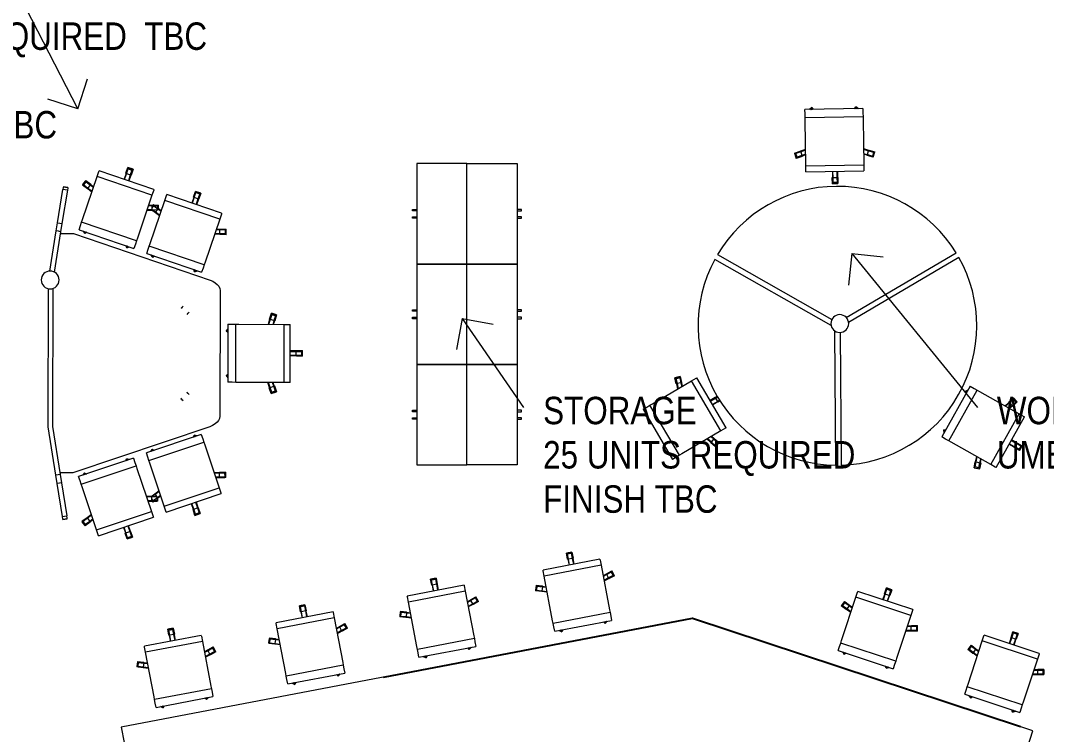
# Model space of a CAD drawing. Header units: millimetres. Extents: x 31960 to 73442, y -14102 to 21505.
# Drawn here: x 47270 to 56472, y -8229 to -1831 of the extents above; entities that cross this region are included whole.
import ezdxf

# ---------------------------------------------------------------- set-up
doc = ezdxf.new("R2010")
doc.units = ezdxf.units.MM
for name, color, linetype, lineweight in [('A-DETL', 90, 'Continuous', 9), ('G-ANNO-TEXT', 231, 'Continuous', 9), ('G-IMPT', 8, 'Continuous', 9), ('I-FURN', 30, 'Continuous', 9), ('I-FURN-PNLS', 30, 'Continuous', 9), ('Q-CASE', 31, 'Continuous', 9)]:
    doc.layers.add(name, color=color, linetype=linetype, lineweight=lineweight)
doc.styles.add('Arial Narrow_1', font='ARIALN.TTF', dxfattribs={"height": 245.820669})

# ---------------------------------------------------------------- blocks, each defined once
blk = doc.blocks.new('Collaborative Table4 - Collaborative Table_sat-1699025-Level 9 207 Kent St 1_100')
at = {"layer": 'G-IMPT'}
for p, q in [((9937.5, 3801.7), (10370.9, 3871.5)), ((10370.9, 3871.5), (11609.9, 3871.5)), ((9566.6, 3741.9), (9864.2, 3789.8)), ((9864.2, 3789.8), (9937.5, 3801.7)), ((10374.1, 3831.5), (9943.9, 3762.2)), ((11611.8, 3831.5), (10374.1, 3831.5)), ((12120.8, 3762.2), (11759.1, 3820.5)), ((11767.2, 3859.7), (12127.2, 3801.7)), ((12127.2, 3801.7), (12200.6, 3789.8)), ((12200.6, 3789.8), (12498.2, 3741.9)), ((9541.2, 3737.8), (9547.6, 3698.3)), ((9870.5, 3750.3), (9572.9, 3702.4)), ((9943.9, 3762.2), (9870.5, 3750.3)), ((9960.5, 3648.2), (9960.5, 3764.8)), ((12104.3, 3764.8), (12104.3, 3648.2)), ((12194.2, 3750.3), (12120.8, 3762.2)), ((12491.8, 3702.4), (12194.2, 3750.3)), ((12517.2, 3698.3), (12523.6, 3737.8)), ((10375.3, 2421.5), (9960.5, 3648.2)), ((12104.3, 3648.2), (11689.5, 2421.5)), ((10618.8, 2671.2), (10609.5, 2662)), ((10628.7, 2681.1), (10618.7, 2671.1)), ((10629.4, 2680.4), (10619.4, 2670.4)), ((11445.3, 2670.4), (11435.4, 2680.4)), ((11446, 2671.1), (11436.1, 2681.1)), ((11455.2, 2662), (11446, 2671.2)), ((10664, 2607.5), (10673.2, 2616.8)), ((10672.6, 2617.5), (10682.5, 2627.5)), ((10673.3, 2616.8), (10683.2, 2626.8)), ((11381.5, 2626.8), (11391.5, 2616.8)), ((11382.2, 2627.5), (11392.2, 2617.5)), ((11391.6, 2616.8), (11400.8, 2607.5)), ((10386.1, 2396.4), (10375.3, 2421.5)), ((10399.7, 2374.3), (10386.1, 2396.4)), ((11678.6, 2396.4), (11665.1, 2374.3)), ((11689.5, 2421.5), (11678.6, 2396.4)), ((10415, 2356.6), (10399.7, 2374.3)), ((10431.3, 2343.3), (10415, 2356.6)), ((10450.3, 2334.5), (10431.3, 2343.3)), ((10469.3, 2331.5), (10450.3, 2334.5)), ((11595.5, 2331.5), (10469.3, 2331.5)), ((11614.5, 2334.5), (11595.5, 2331.5)), ((11633.5, 2343.3), (11614.5, 2334.5)), ((11649.7, 2356.6), (11633.5, 2343.3)), ((11665.1, 2374.3), (11649.7, 2356.6))]:
    blk.add_line(p, q, dxfattribs=at)
at = {"layer": 'G-IMPT', "flags": 128}
for points in [[(9870.5, 3750.3), (9867.4, 3770.1), (9864.2, 3789.8)], [(9943.9, 3762.2), (9940.7, 3781.9), (9937.5, 3801.7)], [(12120.8, 3762.2), (12124, 3781.9), (12127.2, 3801.7)], [(12200.6, 3789.8), (12197.4, 3770.1), (12194.2, 3750.3)], [(9547.6, 3698.3), (9544.4, 3718), (9541.2, 3737.8)], [(9566.6, 3741.9), (9569.7, 3722.1), (9572.9, 3702.4)], [(12491.8, 3702.4), (12495, 3722.1), (12498.2, 3741.9)], [(12523.6, 3737.8), (12520.4, 3718), (12517.2, 3698.3)]]:
    blk.add_lwpolyline(points, dxfattribs=at)
at = {"layer": 'G-IMPT'}
for centre, major_axis, start_param, end_param in [((9639.9, 3753.7), (98.7, 15.9), 3.141597, 3.874715), ((9646.3, 3714.2), (98.7, 15.9), 3.141626, 3.874632), ((12418.5, 3714.2), (-98.7, 15.9), 3.141592, 3.87457), ((12424.8, 3753.7), (-98.7, 15.9), 3.141616, 3.874632)]:
    blk.add_ellipse(centre, major_axis=major_axis, ratio=0.000001, start_param=start_param, end_param=end_param, dxfattribs=at)
blk = doc.blocks.new('Collaborative Table4 - Collaborative Table-1804150-Level 9 207 Kent St 1_100')
blk.add_blockref('Collaborative Table4 - Collaborative Table_sat-1699025-Level 9 207 Kent St 1_100', (23550, 13504.2))
blk = doc.blocks.new('JX-57-Generic Chair-Task - Task without Arms-542702-Level 9 207 Kent St 1_100')
at = {"layer": 'I-FURN'}
for p, q in [((166, 389.3), (116, 389.3)), ((116, 334.3), (116, 389.3)), ((118.5, 379.7), (123.5, 379.7)), ((118.5, 379.7), (118.5, 332.1)), ((121, 379.9), (121, 387.8)), ((121, 387.8), (161, 387.8)), ((123.5, 379.7), (158.5, 379.7)), ((123.5, 333.2), (123.5, 379.7)), ((158.5, 379.7), (163.5, 379.7)), ((158.5, 379.7), (158.5, 333.2)), ((161, 387.8), (161, 379.9)), ((163.5, 379.7), (163.5, 332.1)), ((166, 389.3), (166, 334.3)), ((401, 278.9), (-119, 278.9)), ((-119, 271.7), (-119, 278.9)), ((116, 334.3), (118.5, 334.3)), ((123.5, 333.2), (118.5, 332.1)), ((118.5, 332.1), (118.5, 278.9)), ((123.5, 278.9), (123.5, 333.2)), ((158.5, 333.2), (123.5, 333.2)), ((163.5, 332.1), (158.5, 333.2)), ((158.5, 333.2), (158.5, 278.9)), ((163.5, 334.3), (166, 334.3)), ((163.5, 332.1), (163.5, 278.9)), ((401, 278.9), (401, 271.7)), ((-119, 224.1), (-119, 271.7)), ((-119, -182.8), (-119, 224.1)), ((401, 224.1), (-119, 224.1)), ((401, 271.7), (401, 224.1)), ((401, 224.1), (401, -182.8)), ((-203.6, 157.2), (-219, 109.6)), ((-166.7, 92.6), (-219, 109.6)), ((-216, 113.9), (-203.7, 152)), ((-208.4, 111.5), (-216, 113.9)), ((-209.1, 109), (-207.5, 113.8)), ((-209.1, 109), (-163.8, 94.3)), ((-207.5, 113.8), (-196.7, 147.1)), ((-207.5, 113.8), (-163.3, 99.4)), ((-203.7, 152), (-196.1, 149.5)), ((-203.6, 157.2), (-151.2, 140.2)), ((-196.7, 147.1), (-195.2, 151.8)), ((-196.7, 147.1), (-152.5, 132.7)), ((-195.2, 151.8), (-149.9, 137.1)), ((-166.7, 92.6), (-165.9, 95)), ((-163.3, 99.4), (-163.8, 94.3)), ((-163.8, 94.3), (-119, 79.8)), ((-152.5, 132.7), (-163.3, 99.4)), ((-163.3, 99.4), (-119, 85)), ((-149.9, 137.1), (-152.5, 132.7)), ((-152.5, 132.7), (-119, 121.8)), ((-152, 137.8), (-151.2, 140.2)), ((-149.9, 137.1), (-119, 127.1)), ((431.9, 137.1), (401, 127.1)), ((434.5, 132.7), (401, 121.8)), ((445.3, 99.4), (401, 85)), ((445.8, 94.3), (401, 79.8)), ((477.1, 151.8), (431.9, 137.1)), ((434.5, 132.7), (431.9, 137.1)), ((433.2, 140.2), (485.5, 157.2)), ((433.2, 140.2), (434, 137.8)), ((478.7, 147.1), (434.5, 132.7)), ((445.3, 99.4), (434.5, 132.7)), ((489.5, 113.8), (445.3, 99.4)), ((445.8, 94.3), (445.3, 99.4)), ((491, 109), (445.8, 94.3)), ((447.9, 95), (448.7, 92.6)), ((501, 109.6), (448.7, 92.6)), ((477.1, 151.8), (478.7, 147.1)), ((478.1, 149.5), (485.6, 152)), ((478.7, 147.1), (489.5, 113.8)), ((501, 109.6), (485.5, 157.2)), ((498, 113.9), (485.6, 152)), ((489.5, 113.8), (491, 109)), ((498, 113.9), (490.4, 111.5)), ((-119, -208), (-119, -182.8)), ((401, -182.8), (401, -208)), ((-119, -239.5), (-119, -208)), ((401, -208), (-119, -208)), ((-119, -279.3), (-119, -239.5)), ((401, -208), (401, -239.5)), ((401, -239.5), (401, -279.3)), ((-119, -279.4), (401, -279.4)), ((-78.7, -279.3), (-56.5, -295.4)), ((-59.7, -291.2), (-76.1, -279.3)), ((-56.9, -283.2), (-62.3, -279.2)), ((-55, -284.8), (-59.7, -291.2)), ((-54, -279.2), (-56.9, -283.2)), ((-52.9, -286.1), (-56.9, -283.2)), ((-44.8, -279.2), (-56.5, -295.4)), ((-52.9, -286.1), (-47.8, -279.2)), ((338.5, -295.4), (326.8, -279.3)), ((334.8, -286.1), (329.9, -279.3)), ((338.9, -283.2), (334.8, -286.1)), ((336.1, -279.3), (338.9, -283.2)), ((341.6, -291.2), (336.9, -284.8)), ((338.5, -295.4), (360.6, -279.3)), ((344.2, -279.3), (338.9, -283.2)), ((341.6, -291.2), (358.1, -279.3))]:
    blk.add_line(p, q, dxfattribs=at)
blk = doc.blocks.new('JX-57-Generic Chair-Task - Task without Arms-V7-Level 9 207 Kent St 1_100')
at = {"layer": 'I-FURN'}
for p, q in [((166, 389.3), (116, 389.3)), ((116, 334.3), (116, 389.3)), ((118.5, 379.7), (123.5, 379.7)), ((118.5, 379.7), (118.5, 332.1)), ((121, 379.9), (121, 387.8)), ((121, 387.8), (161, 387.8)), ((123.5, 379.7), (158.5, 379.7)), ((123.5, 333.2), (123.5, 379.7)), ((158.5, 379.7), (163.5, 379.7)), ((158.5, 379.7), (158.5, 333.2)), ((161, 387.8), (161, 379.9)), ((163.5, 379.7), (163.5, 332.1)), ((166, 389.3), (166, 334.3)), ((401, 278.9), (-119, 278.9)), ((-119, 271.7), (-119, 278.9)), ((116, 334.3), (118.5, 334.3)), ((123.5, 333.2), (118.5, 332.1)), ((118.5, 332.1), (118.5, 278.9)), ((123.5, 278.9), (123.5, 333.2)), ((158.5, 333.2), (123.5, 333.2)), ((163.5, 332.1), (158.5, 333.2)), ((158.5, 333.2), (158.5, 278.9)), ((163.5, 334.3), (166, 334.3)), ((163.5, 332.1), (163.5, 278.9)), ((401, 278.9), (401, 271.7)), ((-119, 224.1), (-119, 271.7)), ((-119, -182.8), (-119, 224.1)), ((401, 224.1), (-119, 224.1)), ((401, 271.7), (401, 224.1)), ((401, 224.1), (401, -182.8)), ((-203.6, 157.2), (-207.3, 145.6)), ((-204.6, 149.2), (-203.7, 152)), ((-204.2, 124.1), (-196.7, 147.1)), ((-203.7, 152), (-199.9, 150.7)), ((-203.6, 157.2), (-191.8, 153.4)), ((-200, 111.3), (-163.3, 99.4)), ((-196.7, 147.1), (-195.2, 151.8)), ((-196.7, 147.1), (-152.5, 132.7)), ((-166.7, 92.6), (-195.8, 102.1)), ((-195.2, 151.8), (-191.7, 150.7)), ((-192.7, 103.7), (-163.8, 94.3)), ((-166.7, 92.6), (-165.9, 95)), ((-163.3, 99.4), (-163.8, 94.3)), ((-163.8, 94.3), (-119, 79.8)), ((-152.5, 132.7), (-163.3, 99.4)), ((-163.3, 99.4), (-119, 85)), ((-160.6, 140.6), (-149.9, 137.1)), ((-149.9, 137.1), (-152.5, 132.7)), ((-152.5, 132.7), (-119, 121.8)), ((-152, 137.8), (-151.2, 140.2)), ((-149.9, 137.1), (-119, 127.1)), ((431.9, 137.1), (401, 127.1)), ((434.5, 132.7), (401, 121.8)), ((445.3, 99.4), (401, 85)), ((445.8, 94.3), (401, 79.8)), ((477.1, 151.8), (431.9, 137.1)), ((434.5, 132.7), (431.9, 137.1)), ((433.2, 140.2), (485.5, 157.2)), ((433.2, 140.2), (434, 137.8)), ((478.7, 147.1), (434.5, 132.7)), ((445.3, 99.4), (434.5, 132.7)), ((489.5, 113.8), (445.3, 99.4)), ((445.8, 94.3), (445.3, 99.4)), ((491, 109), (445.8, 94.3)), ((447.9, 95), (448.7, 92.6)), ((501, 109.6), (448.7, 92.6)), ((477.1, 151.8), (478.7, 147.1)), ((478.1, 149.5), (485.6, 152)), ((478.7, 147.1), (489.5, 113.8)), ((501, 109.6), (485.5, 157.2)), ((498, 113.9), (485.6, 152)), ((489.5, 113.8), (491, 109)), ((498, 113.9), (490.4, 111.5)), ((-119, -208), (-119, -182.8)), ((401, -182.8), (401, -208)), ((-119, -239.5), (-119, -208)), ((401, -208), (-119, -208)), ((-119, -279.3), (-119, -239.5)), ((401, -208), (401, -239.5)), ((401, -239.5), (401, -279.3)), ((-119, -279.4), (401, -279.4)), ((-78.7, -279.3), (-56.5, -295.4)), ((-59.7, -291.2), (-76.1, -279.3)), ((-56.9, -283.2), (-62.3, -279.2)), ((-55, -284.8), (-59.7, -291.2)), ((-54, -279.2), (-56.9, -283.2)), ((-52.9, -286.1), (-56.9, -283.2)), ((-44.8, -279.2), (-56.5, -295.4)), ((-52.9, -286.1), (-47.8, -279.2)), ((338.5, -295.4), (326.8, -279.3)), ((334.8, -286.1), (329.9, -279.3)), ((338.9, -283.2), (334.8, -286.1)), ((336.1, -279.3), (338.9, -283.2)), ((341.6, -291.2), (336.9, -284.8)), ((338.5, -295.4), (360.6, -279.3)), ((344.2, -279.3), (338.9, -283.2)), ((341.6, -291.2), (358.1, -279.3))]:
    blk.add_line(p, q, dxfattribs=at)
blk = doc.blocks.new('JX-57-Generic Chair-Task - Task without Arms-V8-Level 9 207 Kent St 1_100')
at = {"layer": 'I-FURN'}
for p, q in [((166, 389.3), (116, 389.3)), ((116, 334.3), (116, 389.3)), ((118.5, 379.7), (123.5, 379.7)), ((118.5, 379.7), (118.5, 332.1)), ((121, 379.9), (121, 387.8)), ((121, 387.8), (161, 387.8)), ((123.5, 379.7), (158.5, 379.7)), ((123.5, 333.2), (123.5, 379.7)), ((158.5, 379.7), (163.5, 379.7)), ((158.5, 379.7), (158.5, 333.2)), ((161, 387.8), (161, 379.9)), ((163.5, 379.7), (163.5, 332.1)), ((166, 389.3), (166, 334.3)), ((401, 278.9), (-119, 278.9)), ((-119, 271.7), (-119, 278.9)), ((116, 334.3), (118.5, 334.3)), ((123.5, 333.2), (118.5, 332.1)), ((118.5, 332.1), (118.5, 278.9)), ((123.5, 278.9), (123.5, 333.2)), ((158.5, 333.2), (123.5, 333.2)), ((163.5, 332.1), (158.5, 333.2)), ((158.5, 333.2), (158.5, 278.9)), ((163.5, 334.3), (166, 334.3)), ((163.5, 332.1), (163.5, 278.9)), ((401, 278.9), (401, 271.7)), ((-119, 224.1), (-119, 271.7)), ((-119, -182.8), (-119, 224.1)), ((401, 224.1), (-119, 224.1)), ((401, 271.7), (401, 224.1)), ((401, 224.1), (401, -182.8)), ((-203.6, 157.2), (-219, 109.6)), ((-166.7, 92.6), (-219, 109.6)), ((-216, 113.9), (-203.7, 152)), ((-208.4, 111.5), (-216, 113.9)), ((-209.1, 109), (-207.5, 113.8)), ((-209.1, 109), (-163.8, 94.3)), ((-207.5, 113.8), (-196.7, 147.1)), ((-207.5, 113.8), (-163.3, 99.4)), ((-203.7, 152), (-196.1, 149.5)), ((-203.6, 157.2), (-151.2, 140.2)), ((-196.7, 147.1), (-195.2, 151.8)), ((-196.7, 147.1), (-152.5, 132.7)), ((-195.2, 151.8), (-149.9, 137.1)), ((-166.7, 92.6), (-165.9, 95)), ((-163.3, 99.4), (-163.8, 94.3)), ((-163.8, 94.3), (-119, 79.8)), ((-152.5, 132.7), (-163.3, 99.4)), ((-163.3, 99.4), (-119, 85)), ((-149.9, 137.1), (-152.5, 132.7)), ((-152.5, 132.7), (-119, 121.8)), ((-152, 137.8), (-151.2, 140.2)), ((-149.9, 137.1), (-119, 127.1)), ((431.9, 137.1), (401, 127.1)), ((434.5, 132.7), (401, 121.8)), ((445.3, 99.4), (401, 85)), ((445.8, 94.3), (401, 79.8)), ((447.7, 142.3), (431.9, 137.1)), ((434.5, 132.7), (431.9, 137.1)), ((433.2, 140.2), (485.5, 157.2)), ((433.2, 140.2), (434, 137.8)), ((478.7, 147.1), (434.5, 132.7)), ((445.3, 99.4), (434.5, 132.7)), ((487.1, 113), (445.3, 99.4)), ((445.8, 94.3), (445.3, 99.4)), ((452, 96.3), (445.8, 94.3)), ((447.9, 95), (448.7, 92.6)), ((452, 93.7), (448.7, 92.6)), ((477.1, 151.8), (452, 143.7)), ((477.1, 151.8), (478.7, 147.1)), ((478.1, 149.5), (485.6, 152)), ((478.7, 147.1), (488.4, 117.1)), ((494.4, 129.9), (485.5, 157.2)), ((492.6, 130.5), (485.6, 152)), ((-119, -208), (-119, -182.8)), ((401, -182.8), (401, -208)), ((-119, -239.5), (-119, -208)), ((401, -208), (-119, -208)), ((-119, -279.3), (-119, -239.5)), ((401, -208), (401, -239.5)), ((401, -239.5), (401, -279.3)), ((-119, -279.4), (401, -279.4)), ((-78.4, -279.5), (-56.5, -295.4)), ((-59.7, -291.2), (-76.1, -279.3)), ((-56.9, -283.2), (-62.3, -279.2)), ((-55, -284.8), (-59.7, -291.2)), ((-54, -279.2), (-56.9, -283.2)), ((-52.9, -286.1), (-56.9, -283.2)), ((-44.8, -279.2), (-56.5, -295.4)), ((-52.9, -286.1), (-47.8, -279.2)), ((338.5, -295.4), (326.8, -279.3)), ((334.8, -286.1), (329.9, -279.3)), ((338.9, -283.2), (334.8, -286.1)), ((336.1, -279.3), (338.9, -283.2)), ((341.6, -291.2), (336.9, -284.8)), ((338.5, -295.4), (360.6, -279.3)), ((344.2, -279.3), (338.9, -283.2)), ((341.6, -291.2), (358.1, -279.3))]:
    blk.add_line(p, q, dxfattribs=at)
blk = doc.blocks.new('JX-57-Generic Chair-Task - Task without Arms-V9-Level 9 207 Kent St 1_100')
at = {"layer": 'I-FURN'}
for p, q in [((401, 279.4), (-119, 279.4)), ((-119, 239.5), (-119, 279.3)), ((-56.5, 295.4), (-78.7, 279.3)), ((-76.1, 279.3), (-59.7, 291.2)), ((-62.3, 279.2), (-56.9, 283.2)), ((-59.7, 291.2), (-55, 284.8)), ((-56.9, 283.2), (-52.9, 286.1)), ((-56.9, 283.2), (-54, 279.2)), ((-56.5, 295.4), (-44.8, 279.2)), ((-47.8, 279.2), (-52.9, 286.1)), ((326.8, 279.3), (338.5, 295.4)), ((329.9, 279.3), (334.8, 286.1)), ((334.8, 286.1), (338.9, 283.2)), ((338.9, 283.2), (336.1, 279.3)), ((336.9, 284.8), (341.6, 291.2)), ((360.6, 279.3), (338.5, 295.4)), ((338.9, 283.2), (344.2, 279.3)), ((358.1, 279.3), (341.6, 291.2)), ((401, 279.3), (401, 239.5)), ((-119, 208), (-119, 239.5)), ((-119, 182.8), (-119, 208)), ((-119, 208), (401, 208)), ((401, 239.5), (401, 208)), ((401, 208), (401, 182.8)), ((-119, -224.1), (-119, 182.8)), ((401, 182.8), (401, -224.1)), ((-119, -79.8), (-163.8, -94.3)), ((-119, -85), (-163.3, -99.4)), ((401, -79.8), (445.8, -94.3)), ((401, -85), (445.3, -99.4)), ((-207.3, -145.6), (-203.6, -157.2)), ((-203.7, -152), (-204.6, -149.2)), ((-196.7, -147.1), (-204.2, -124.1)), ((-199.9, -150.7), (-203.7, -152)), ((-191.8, -153.4), (-203.6, -157.2)), ((-163.3, -99.4), (-200, -111.3)), ((-152.5, -132.7), (-196.7, -147.1)), ((-195.2, -151.8), (-196.7, -147.1)), ((-195.8, -102.1), (-166.7, -92.6)), ((-191.7, -150.7), (-195.2, -151.8)), ((-163.8, -94.3), (-192.7, -103.7)), ((-165.9, -95), (-166.7, -92.6)), ((-163.8, -94.3), (-163.3, -99.4)), ((-163.3, -99.4), (-152.5, -132.7)), ((-149.9, -137.1), (-160.6, -140.6)), ((-119, -121.8), (-152.5, -132.7)), ((-152.5, -132.7), (-149.9, -137.1)), ((-151.2, -140.2), (-152, -137.8)), ((-119, -127.1), (-149.9, -137.1)), ((401, -121.8), (434.5, -132.7)), ((401, -127.1), (431.9, -137.1)), ((431.9, -137.1), (434.5, -132.7)), ((431.9, -137.1), (477.1, -151.8)), ((434, -137.8), (433.2, -140.2)), ((485.5, -157.2), (433.2, -140.2)), ((434.5, -132.7), (445.3, -99.4)), ((434.5, -132.7), (478.7, -147.1)), ((445.3, -99.4), (445.8, -94.3)), ((445.3, -99.4), (489.5, -113.8)), ((445.8, -94.3), (491, -109)), ((448.7, -92.6), (447.9, -95)), ((448.7, -92.6), (501, -109.6)), ((478.7, -147.1), (477.1, -151.8)), ((485.6, -152), (478.1, -149.5)), ((489.5, -113.8), (478.7, -147.1)), ((485.5, -157.2), (501, -109.6)), ((485.6, -152), (498, -113.9)), ((491, -109), (489.5, -113.8)), ((490.4, -111.5), (498, -113.9)), ((-119, -271.7), (-119, -224.1)), ((-119, -224.1), (401, -224.1)), ((-119, -278.9), (-119, -271.7)), ((401, -224.1), (401, -271.7)), ((401, -271.7), (401, -278.9)), ((-119, -278.9), (401, -278.9)), ((118.5, -334.3), (116, -334.3)), ((116, -389.3), (116, -334.3)), ((118.5, -278.9), (118.5, -332.1)), ((118.5, -332.1), (123.5, -333.2)), ((118.5, -332.1), (118.5, -379.7)), ((123.5, -333.2), (123.5, -278.9)), ((123.5, -333.2), (158.5, -333.2)), ((123.5, -379.7), (123.5, -333.2)), ((158.5, -278.9), (158.5, -333.2)), ((158.5, -333.2), (163.5, -332.1)), ((158.5, -333.2), (158.5, -379.7)), ((163.5, -278.9), (163.5, -332.1)), ((163.5, -332.1), (163.5, -379.7)), ((166, -334.3), (163.5, -334.3)), ((166, -334.3), (166, -389.3)), ((116, -389.3), (166, -389.3)), ((123.5, -379.7), (118.5, -379.7)), ((121, -387.8), (121, -379.9)), ((161, -387.8), (121, -387.8)), ((158.5, -379.7), (123.5, -379.7)), ((163.5, -379.7), (158.5, -379.7)), ((161, -379.9), (161, -387.8))]:
    blk.add_line(p, q, dxfattribs=at)
blk = doc.blocks.new('JX-57-Generic Chair-Task - Task without Arms-V10-Level 9 207 Kent St 1_100')
at = {"layer": 'I-FURN'}
for p, q in [((401, 279.4), (-119, 279.4)), ((-119, 239.5), (-119, 279.3)), ((-56.5, 295.4), (-78.7, 279.3)), ((-76.1, 279.3), (-59.7, 291.2)), ((-62.3, 279.2), (-56.9, 283.2)), ((-59.7, 291.2), (-55, 284.8)), ((-56.9, 283.2), (-52.9, 286.1)), ((-56.9, 283.2), (-54, 279.2)), ((-56.5, 295.4), (-44.8, 279.2)), ((-47.8, 279.2), (-52.9, 286.1)), ((326.8, 279.3), (338.5, 295.4)), ((329.9, 279.3), (334.8, 286.1)), ((334.8, 286.1), (338.9, 283.2)), ((338.9, 283.2), (336.1, 279.3)), ((336.9, 284.8), (341.6, 291.2)), ((360.6, 279.3), (338.5, 295.4)), ((338.9, 283.2), (344.2, 279.3)), ((358.1, 279.3), (341.6, 291.2)), ((401, 279.3), (401, 239.5)), ((-119, 208), (-119, 239.5)), ((-119, 182.8), (-119, 208)), ((-119, 208), (401, 208)), ((401, 239.5), (401, 208)), ((401, 208), (401, 182.8)), ((-119, -224.1), (-119, 182.8)), ((401, 182.8), (401, -224.1)), ((-119.9, -80), (-163.8, -94.3)), ((-119, -85), (-163.3, -99.4)), ((401, -79.8), (445.8, -94.3)), ((401, -85), (445.3, -99.4)), ((-219, -109.6), (-166.7, -92.6)), ((-219, -109.6), (-203.6, -157.2)), ((-216, -113.9), (-208.4, -111.5)), ((-203.7, -152), (-216, -113.9)), ((-163.8, -94.3), (-209.1, -109)), ((-207.5, -113.8), (-209.1, -109)), ((-163.3, -99.4), (-207.5, -113.8)), ((-196.7, -147.1), (-207.5, -113.8)), ((-196.1, -149.5), (-203.7, -152)), ((-151.2, -140.2), (-203.6, -157.2)), ((-152.5, -132.7), (-196.7, -147.1)), ((-195.2, -151.8), (-196.7, -147.1)), ((-149.9, -137.1), (-195.2, -151.8)), ((-165.9, -95), (-166.7, -92.6)), ((-163.8, -94.3), (-163.3, -99.4)), ((-163.3, -99.4), (-152.5, -132.7)), ((-119, -121.8), (-152.5, -132.7)), ((-152.5, -132.7), (-149.9, -137.1)), ((-151.2, -140.2), (-152, -137.8)), ((-119, -127.1), (-149.9, -137.1)), ((401, -121.8), (434.5, -132.7)), ((401, -127.1), (431.9, -137.1)), ((431.9, -137.1), (434.5, -132.7)), ((431.9, -137.1), (447.7, -142.3)), ((434, -137.8), (433.2, -140.2)), ((485.5, -157.2), (433.2, -140.2)), ((434.5, -132.7), (445.3, -99.4)), ((434.5, -132.7), (478.7, -147.1)), ((445.3, -99.4), (445.8, -94.3)), ((445.3, -99.4), (487.1, -113)), ((445.8, -94.3), (452, -96.3)), ((448.7, -92.6), (447.9, -95)), ((448.7, -92.6), (452, -93.7)), ((452, -143.7), (477.1, -151.8)), ((478.7, -147.1), (477.1, -151.8)), ((485.6, -152), (478.1, -149.5)), ((488.4, -117.1), (478.7, -147.1)), ((485.5, -157.2), (494.4, -129.9)), ((485.6, -152), (492.6, -130.5)), ((-119, -271.7), (-119, -224.1)), ((-119, -224.1), (401, -224.1)), ((-119, -278.9), (-119, -271.7)), ((401, -224.1), (401, -271.7)), ((401, -271.7), (401, -278.9)), ((-119, -278.9), (401, -278.9)), ((118.5, -334.3), (116, -334.3)), ((116, -389.3), (116, -334.3)), ((118.5, -278.9), (118.5, -332.1)), ((118.5, -332.1), (123.5, -333.2)), ((118.5, -332.1), (118.5, -379.7)), ((123.5, -333.2), (123.5, -278.9)), ((123.5, -333.2), (158.5, -333.2)), ((123.5, -379.7), (123.5, -333.2)), ((158.5, -278.9), (158.5, -333.2)), ((158.5, -333.2), (163.5, -332.1)), ((158.5, -333.2), (158.5, -379.7)), ((163.5, -278.9), (163.5, -332.1)), ((163.5, -332.1), (163.5, -379.7)), ((166, -334.3), (163.5, -334.3)), ((166, -334.3), (166, -389.3)), ((116, -389.3), (166, -389.3)), ((123.5, -379.7), (118.5, -379.7)), ((121, -387.8), (121, -379.9)), ((161, -387.8), (121, -387.8)), ((158.5, -379.7), (123.5, -379.7)), ((163.5, -379.7), (158.5, -379.7)), ((161, -379.9), (161, -387.8))]:
    blk.add_line(p, q, dxfattribs=at)
blk = doc.blocks.new('B  - 500deep-401663-Level 9 207 Kent St 1_100')
at = {"layer": 'Q-CASE'}
for p, q in [((4.8, 207.1), (17.5, 207.1)), ((4.8, 169), (4.8, 207.1)), ((17.5, 207.1), (17.5, 169)), ((71.3, 207.1), (84, 207.1)), ((71.3, 169), (71.3, 207.1)), ((84, 207.1), (84, 169)), ((494.4, 169), (-405.6, 169)), ((-405.6, 169), (-405.6, -281)), ((494.4, -281), (494.4, 169)), ((-405.6, -281), (494.4, -281))]:
    blk.add_line(p, q, dxfattribs=at)
blk = doc.blocks.new('B  - 500deep-400395-Level 9 207 Kent St 1_100')
at = {"layer": 'Q-CASE'}
for p, q in [((-405.6, -169), (-405.6, 281)), ((-405.6, 281), (494.4, 281)), ((494.4, 281), (494.4, -169)), ((494.4, -169), (-405.6, -169)), ((4.8, -169), (4.8, -207.1)), ((17.5, -207.1), (17.5, -169)), ((71.3, -169), (71.3, -207.1)), ((84, -207.1), (84, -169)), ((4.8, -207.1), (17.5, -207.1)), ((71.3, -207.1), (84, -207.1))]:
    blk.add_line(p, q, dxfattribs=at)
blk = doc.blocks.new('Schi_Krossi_Workstation_Sit-Stand-1200mm_Bridge-120_-Kidney_3-Way - 2100L x D x H mm-1705353-Level 9 207 Kent St 1_100')
at = {"layer": 'I-FURN-PNLS'}
for centre, radius, start, end in [((-872.4, 908), 290, 19.16986, 150), ((-300.8, 578), 950, 150, 160.95175), ((193.7, 1234.6), 825.3, 196.27741, 283.72259), ((-537.1, 659.6), 700, 160.95175, 219.48797), ((-1864.9, 335), 290, 90, 220.83014), ((-1864.9, -325), 950, 79.04825, 90), ((-1817.4, -79.6), 700, 20.51203, 79.04825), ((444, 148), 290, 330, 100.83014), ((223.7, 1286.5), 1685.9, 219.48797, 260.51203), ((-2680.7, -425), 825.3, 316.27741, 43.72259), ((-2740.8, -425), 1685.9, 339.48797, 20.51203), ((-127.6, 478), 950, 319.04825, 330), ((61.2, 314.2), 700, 260.51203, 319.04825), ((223.7, -2136.5), 1685.9, 99.48797, 140.51203), ((61.2, -1164.2), 700, 40.95175, 99.48797), ((-127.6, -1328), 950, 30, 40.95175), ((444, -998), 290, 259.16986, 30), ((-1864.9, -1185), 290, 139.16986, 270), ((-1817.4, -770.4), 700, 280.95175, 339.48797), ((-537.1, -1509.6), 700, 140.51203, 199.04825), ((193.7, -2084.6), 825.3, 76.27741, 163.72259), ((-1864.9, -525), 950, 270, 280.95175), ((-300.8, -1428), 950, 199.04825, 210), ((-872.4, -1758), 290, 210, 340.83014)]:
    blk.add_arc(centre, radius, start, end, dxfattribs=at)
blk = doc.blocks.new('57-Generic Chair-Task-JX - Task without Arms-535720-Level 9 207 Kent St 1_100')
at = {"layer": 'I-FURN'}
for p, q in [((401, 278.9), (-119, 278.9)), ((-119, 271.7), (-119, 278.9)), ((116, 334.3), (116, 354)), ((116, 334.3), (118.5, 334.3)), ((118.5, 354), (118.5, 332.1)), ((123.5, 333.2), (118.5, 332.1)), ((118.5, 332.1), (118.5, 278.9)), ((123.5, 333.2), (123.5, 354)), ((123.5, 278.9), (123.5, 333.2)), ((158.5, 333.2), (123.5, 333.2)), ((158.5, 354), (158.5, 333.2)), ((163.5, 332.1), (158.5, 333.2)), ((158.5, 333.2), (158.5, 278.9)), ((163.5, 354), (163.5, 332.1)), ((163.5, 334.3), (166, 334.3)), ((163.5, 332.1), (163.5, 278.9)), ((166, 354), (166, 334.3)), ((401, 278.9), (401, 271.7)), ((-119, 224.1), (-119, 271.7)), ((-119, -182.8), (-119, 224.1)), ((401, 224.1), (-119, 224.1)), ((401, 271.7), (401, 224.1)), ((401, 224.1), (401, -182.8)), ((-203.6, 157.2), (-219, 109.6)), ((-166.7, 92.6), (-219, 109.6)), ((-216, 113.9), (-203.7, 152)), ((-208.4, 111.5), (-216, 113.9)), ((-209.1, 109), (-207.5, 113.8)), ((-209.1, 109), (-163.8, 94.3)), ((-207.5, 113.8), (-196.7, 147.1)), ((-207.5, 113.8), (-163.3, 99.4)), ((-203.7, 152), (-196.1, 149.5)), ((-203.6, 157.2), (-151.2, 140.2)), ((-196.7, 147.1), (-195.2, 151.8)), ((-196.7, 147.1), (-152.5, 132.7)), ((-195.2, 151.8), (-149.9, 137.1)), ((-166.7, 92.6), (-165.9, 95)), ((-163.3, 99.4), (-163.8, 94.3)), ((-163.8, 94.3), (-119, 79.8)), ((-152.5, 132.7), (-163.3, 99.4)), ((-163.3, 99.4), (-119, 85)), ((-149.9, 137.1), (-152.5, 132.7)), ((-152.5, 132.7), (-119, 121.8)), ((-152, 137.8), (-151.2, 140.2)), ((-149.9, 137.1), (-119, 127.1)), ((431.9, 137.1), (401, 127.1)), ((434.5, 132.7), (401, 121.8)), ((445.3, 99.4), (401, 85)), ((445.8, 94.3), (401.2, 79.8)), ((477.1, 151.8), (431.9, 137.1)), ((434.5, 132.7), (431.9, 137.1)), ((433.2, 140.2), (485.5, 157.2)), ((433.2, 140.2), (434, 137.8)), ((478.7, 147.1), (434.5, 132.7)), ((445.3, 99.4), (434.5, 132.7)), ((489.5, 113.8), (445.3, 99.4)), ((445.8, 94.3), (445.3, 99.4)), ((491, 109), (445.8, 94.3)), ((447.9, 95), (448.7, 92.6)), ((501, 109.6), (448.7, 92.6)), ((477.1, 151.8), (478.7, 147.1)), ((478.1, 149.5), (485.6, 152)), ((478.7, 147.1), (489.5, 113.8)), ((501, 109.6), (485.5, 157.2)), ((498, 113.9), (485.6, 152)), ((489.5, 113.8), (491, 109)), ((498, 113.9), (490.4, 111.5)), ((-119, -208), (-119, -182.8)), ((401, -182.8), (401, -208)), ((-119, -239.5), (-119, -208)), ((401, -208), (-119, -208)), ((-119, -279.3), (-119, -239.5)), ((401, -208), (401, -239.5)), ((401, -239.5), (401, -279.3)), ((-119, -279.4), (401, -279.4)), ((-78.7, -279.3), (-56.5, -295.4)), ((-59.7, -291.2), (-76.1, -279.3)), ((-56.9, -283.2), (-62.3, -279.2)), ((-55, -284.8), (-59.7, -291.2)), ((-54.2, -279.4), (-56.9, -283.2)), ((-52.9, -286.1), (-56.9, -283.2)), ((-44.8, -279.2), (-56.5, -295.4)), ((-52.9, -286.1), (-47.8, -279.2)), ((338.5, -295.4), (326.8, -279.3)), ((334.8, -286.1), (329.9, -279.3)), ((338.9, -283.2), (334.8, -286.1)), ((336.1, -279.3), (338.9, -283.2)), ((341.6, -291.2), (336.9, -284.8)), ((338.5, -295.4), (360.6, -279.3)), ((344.2, -279.3), (338.9, -283.2)), ((341.6, -291.2), (358.1, -279.3))]:
    blk.add_line(p, q, dxfattribs=at)
blk = doc.blocks.new('57-Generic Chair-Task-JX - Task without Arms-1700386-Level 9 207 Kent St 1_100')
at = {"layer": 'I-FURN'}
for p, q in [((401, 279.4), (-119, 279.4)), ((-119, 239.5), (-119, 279.3)), ((-56.5, 295.4), (-78.7, 279.3)), ((-76.1, 279.3), (-59.7, 291.2)), ((-62.3, 279.2), (-56.9, 283.2)), ((-59.7, 291.2), (-55, 284.8)), ((-56.9, 283.2), (-52.9, 286.1)), ((-56.9, 283.2), (-54, 279.2)), ((-56.5, 295.4), (-44.8, 279.2)), ((-47.8, 279.2), (-52.9, 286.1)), ((326.8, 279.3), (338.5, 295.4)), ((329.9, 279.3), (334.8, 286.1)), ((334.8, 286.1), (338.9, 283.2)), ((338.9, 283.2), (336.1, 279.3)), ((336.9, 284.8), (341.6, 291.2)), ((360.6, 279.3), (338.5, 295.4)), ((338.9, 283.2), (344.2, 279.3)), ((357.9, 279.4), (341.6, 291.2)), ((401, 279.3), (401, 239.5)), ((-119, 208), (-119, 239.5)), ((-119, 182.8), (-119, 208)), ((-119, 208), (401, 208)), ((401, 239.5), (401, 208)), ((401, 208), (401, 182.8)), ((-119, -224.1), (-119, 182.8)), ((401, 182.8), (401, -224.1)), ((-119, -79.8), (-163.8, -94.3)), ((-119, -85), (-163.3, -99.4)), ((401, -79.8), (445.8, -94.3)), ((401, -85), (445.3, -99.4)), ((-219, -109.6), (-166.7, -92.6)), ((-219, -109.6), (-203.6, -157.2)), ((-216, -113.9), (-208.4, -111.5)), ((-203.7, -152), (-216, -113.9)), ((-163.8, -94.3), (-209.1, -109)), ((-207.5, -113.8), (-209.1, -109)), ((-163.3, -99.4), (-207.5, -113.8)), ((-196.7, -147.1), (-207.5, -113.8)), ((-196.1, -149.5), (-203.7, -152)), ((-151.2, -140.2), (-203.6, -157.2)), ((-152.5, -132.7), (-196.7, -147.1)), ((-195.2, -151.8), (-196.7, -147.1)), ((-149.9, -137.1), (-195.2, -151.8)), ((-165.9, -95), (-166.7, -92.6)), ((-163.8, -94.3), (-163.3, -99.4)), ((-163.3, -99.4), (-152.5, -132.7)), ((-119, -121.8), (-152.5, -132.7)), ((-152.5, -132.7), (-149.9, -137.1)), ((-151.2, -140.2), (-152, -137.8)), ((-119, -127.1), (-149.9, -137.1)), ((401, -121.8), (434.5, -132.7)), ((401, -127.1), (431.9, -137.1)), ((431.9, -137.1), (434.5, -132.7)), ((431.9, -137.1), (477.1, -151.8)), ((434, -137.8), (433.2, -140.2)), ((485.5, -157.2), (433.2, -140.2)), ((434.5, -132.7), (445.3, -99.4)), ((434.5, -132.7), (478.7, -147.1)), ((445.3, -99.4), (445.8, -94.3)), ((445.3, -99.4), (489.5, -113.8)), ((445.8, -94.3), (491, -109)), ((448.7, -92.6), (447.9, -95)), ((448.7, -92.6), (501, -109.6)), ((478.7, -147.1), (477.1, -151.8)), ((485.6, -152), (478.1, -149.5)), ((489.5, -113.8), (478.7, -147.1)), ((485.5, -157.2), (501, -109.6)), ((485.6, -152), (498, -113.9)), ((491, -109), (489.5, -113.8)), ((490.4, -111.5), (498, -113.9)), ((-119, -271.7), (-119, -224.1)), ((-119, -224.1), (401, -224.1)), ((-119, -278.9), (-119, -271.7)), ((401, -224.1), (401, -271.7)), ((401, -271.7), (401, -278.9)), ((-119, -278.9), (401, -278.9)), ((118.5, -334.3), (116, -334.3)), ((116, -389.3), (116, -334.3)), ((118.5, -278.9), (118.5, -332.1)), ((118.5, -332.1), (123.5, -333.2)), ((118.5, -332.1), (118.5, -379.7)), ((123.5, -333.2), (123.5, -278.9)), ((123.5, -333.2), (158.5, -333.2)), ((123.5, -379.7), (123.5, -333.2)), ((158.5, -278.9), (158.5, -333.2)), ((158.5, -333.2), (163.5, -332.1)), ((158.5, -333.2), (158.5, -379.7)), ((163.5, -278.9), (163.5, -332.1)), ((163.5, -332.1), (163.5, -379.7)), ((166, -334.3), (163.5, -334.3)), ((166, -334.3), (166, -389.3)), ((116, -389.3), (166, -389.3)), ((123.5, -379.7), (118.5, -379.7)), ((121, -387.8), (121, -379.9)), ((161, -387.8), (121, -387.8)), ((158.5, -379.7), (123.5, -379.7)), ((163.5, -379.7), (158.5, -379.7)), ((161, -379.9), (161, -387.8))]:
    blk.add_line(p, q, dxfattribs=at)
blk = doc.blocks.new('Casework 13 - Casework 2-1804959-Level 9 207 Kent St 1_100')
at = {"layer": 'Q-CASE'}
for p, q in [((62073.8, -3041.8), (62673.1, -2003.8)), ((62716.4, -2028.8), (62127.1, -3049.5)), ((60820.1, -3073.6), (62025, -3073.6)), ((62010.2, -3123.6), (60820.1, -3123.6)), ((62673.1, -4193.4), (62098.7, -3198.6)), ((62144.4, -3177.8), (62716.4, -4168.4))]:
    blk.add_line(p, q, dxfattribs=at)
for start, end in [(61.14599, 178.85401), (301.14599, 58.85401), (181.14599, 298.85401)]:
    blk.add_arc((62069.8, -3098.6), 1250, start, end, dxfattribs=at)
blk = doc.blocks.new('Worktop 52 - Worktop 01-1805027-Level 9 207 Kent St 1_100')
at = {"layer": 'Q-CASE'}
for p, q in [((56907.2, -4884.4), (51827.6, -6065.8)), ((59999.6, -5771.1), (56907.2, -4884.4)), ((59503.4, -7501.4), (59999.6, -5771.1)), ((51827.6, -6065.8), (52235.4, -7819)), ((52235.4, -7819), (56860.1, -6743.4)), ((56860.1, -6743.4), (59503.4, -7501.4))]:
    blk.add_line(p, q, dxfattribs=at)
blk = doc.blocks.new('JX-57-Generic Chair-Task - Task without Arms-3760541-Level 9 207 Kent St 1_100')
at = {"layer": 'I-FURN'}
for p, q in [((401, 279.4), (-119, 279.4)), ((-119, 239.5), (-119, 279.3)), ((-56.5, 295.4), (-78.7, 279.3)), ((-76.1, 279.3), (-59.7, 291.2)), ((-62.3, 279.2), (-56.9, 283.2)), ((-59.7, 291.2), (-55, 284.8)), ((-56.9, 283.2), (-52.9, 286.1)), ((-56.9, 283.2), (-54, 279.2)), ((-56.5, 295.4), (-44.8, 279.2)), ((-47.8, 279.2), (-52.9, 286.1)), ((326.8, 279.3), (338.5, 295.4)), ((329.9, 279.3), (334.8, 286.1)), ((334.8, 286.1), (338.9, 283.2)), ((338.9, 283.2), (336.1, 279.3)), ((336.9, 284.8), (341.6, 291.2)), ((360.6, 279.3), (338.5, 295.4)), ((338.9, 283.2), (344.2, 279.3)), ((358.1, 279.3), (341.6, 291.2)), ((401, 279.3), (401, 239.5)), ((-119, 208), (-119, 239.5)), ((-119, 182.8), (-119, 208)), ((-119, 208), (401, 208)), ((401, 239.5), (401, 208)), ((401, 208), (401, 182.8)), ((-119, -224.1), (-119, 182.8)), ((401, 182.8), (401, -224.1)), ((-119, -79.8), (-163.8, -94.3)), ((-119, -85), (-163.3, -99.4)), ((401, -79.8), (445.8, -94.3)), ((401, -85), (445.3, -99.4)), ((-219, -109.6), (-166.7, -92.6)), ((-219, -109.6), (-203.6, -157.2)), ((-216, -113.9), (-208.4, -111.5)), ((-203.7, -152), (-216, -113.9)), ((-163.8, -94.3), (-209.1, -109)), ((-207.5, -113.8), (-209.1, -109)), ((-163.3, -99.4), (-207.5, -113.8)), ((-196.7, -147.1), (-207.5, -113.8)), ((-196.1, -149.5), (-203.7, -152)), ((-151.2, -140.2), (-203.6, -157.2)), ((-152.5, -132.7), (-196.7, -147.1)), ((-195.2, -151.8), (-196.7, -147.1)), ((-149.9, -137.1), (-195.2, -151.8)), ((-165.9, -95), (-166.7, -92.6)), ((-163.8, -94.3), (-163.3, -99.4)), ((-163.3, -99.4), (-152.5, -132.7)), ((-119, -121.8), (-152.5, -132.7)), ((-152.5, -132.7), (-149.9, -137.1)), ((-151.2, -140.2), (-152, -137.8)), ((-119, -127.1), (-149.9, -137.1)), ((401, -121.8), (434.5, -132.7)), ((401, -127.1), (431.9, -137.1)), ((431.9, -137.1), (434.5, -132.7)), ((431.9, -137.1), (477.1, -151.8)), ((434, -137.8), (433.2, -140.2)), ((485.5, -157.2), (433.2, -140.2)), ((434.5, -132.7), (445.3, -99.4)), ((434.5, -132.7), (478.7, -147.1)), ((445.3, -99.4), (445.8, -94.3)), ((445.3, -99.4), (489.5, -113.8)), ((445.8, -94.3), (491, -109)), ((448.7, -92.6), (447.9, -95)), ((448.7, -92.6), (501, -109.6)), ((478.7, -147.1), (477.1, -151.8)), ((485.6, -152), (478.1, -149.5)), ((489.5, -113.8), (478.7, -147.1)), ((485.5, -157.2), (501, -109.6)), ((485.6, -152), (498, -113.9)), ((491, -109), (489.5, -113.8)), ((490.4, -111.5), (498, -113.9)), ((-119, -271.7), (-119, -224.1)), ((-119, -224.1), (401, -224.1)), ((-119, -278.9), (-119, -271.7)), ((401, -224.1), (401, -271.7)), ((401, -271.7), (401, -278.9)), ((-119, -278.9), (401, -278.9)), ((118.5, -334.3), (116, -334.3)), ((116, -389.3), (116, -334.3)), ((118.5, -278.9), (118.5, -332.1)), ((118.5, -332.1), (123.5, -333.2)), ((118.5, -332.1), (118.5, -379.7)), ((123.5, -333.2), (123.5, -278.9)), ((123.5, -333.2), (158.5, -333.2)), ((123.5, -379.7), (123.5, -333.2)), ((158.5, -278.9), (158.5, -333.2)), ((158.5, -333.2), (163.5, -332.1)), ((158.5, -333.2), (158.5, -379.7)), ((163.5, -278.9), (163.5, -332.1)), ((163.5, -332.1), (163.5, -379.7)), ((166, -334.3), (163.5, -334.3)), ((166, -334.3), (166, -389.3)), ((116, -389.3), (166, -389.3)), ((123.5, -379.7), (118.5, -379.7)), ((121, -387.8), (121, -379.9)), ((161, -387.8), (121, -387.8)), ((158.5, -379.7), (123.5, -379.7)), ((163.5, -379.7), (158.5, -379.7)), ((161, -379.9), (161, -387.8))]:
    blk.add_line(p, q, dxfattribs=at)
blk = doc.blocks.new('JX-57-Generic Chair-Task - Task without Arms-V25-Level 9 207 Kent St 1_100')
at = {"layer": 'I-FURN'}
for p, q in [((166, 389.3), (116, 389.3)), ((116, 334.3), (116, 389.3)), ((118.5, 379.7), (123.5, 379.7)), ((118.5, 379.7), (118.5, 332.1)), ((121, 379.9), (121, 387.8)), ((121, 387.8), (161, 387.8)), ((123.5, 379.7), (158.5, 379.7)), ((123.5, 333.2), (123.5, 379.7)), ((158.5, 379.7), (163.5, 379.7)), ((158.5, 379.7), (158.5, 333.2)), ((161, 387.8), (161, 379.9)), ((163.5, 379.7), (163.5, 332.1)), ((166, 389.3), (166, 334.3)), ((401, 278.9), (-119, 278.9)), ((-119, 271.7), (-119, 278.9)), ((116, 334.3), (118.5, 334.3)), ((123.5, 333.2), (118.5, 332.1)), ((118.5, 332.1), (118.5, 278.9)), ((123.5, 278.9), (123.5, 333.2)), ((158.5, 333.2), (123.5, 333.2)), ((163.5, 332.1), (158.5, 333.2)), ((158.5, 333.2), (158.5, 278.9)), ((163.5, 334.3), (166, 334.3)), ((163.5, 332.1), (163.5, 278.9)), ((401, 278.9), (401, 271.7)), ((-119, 224.1), (-119, 271.7)), ((-119, -182.8), (-119, 224.1)), ((401, 224.1), (-119, 224.1)), ((401, 271.7), (401, 224.1)), ((401, 224.1), (401, -182.8)), ((-203.6, 157.2), (-219, 109.6)), ((-166.7, 92.6), (-219, 109.6)), ((-216, 113.9), (-203.7, 152)), ((-208.4, 111.5), (-216, 113.9)), ((-209.1, 109), (-207.5, 113.8)), ((-209.1, 109), (-163.8, 94.3)), ((-207.5, 113.8), (-196.7, 147.1)), ((-207.5, 113.8), (-163.3, 99.4)), ((-203.7, 152), (-196.1, 149.5)), ((-203.6, 157.2), (-151.2, 140.2)), ((-196.7, 147.1), (-195.2, 151.8)), ((-196.7, 147.1), (-152.5, 132.7)), ((-195.2, 151.8), (-149.9, 137.1)), ((-166.7, 92.6), (-165.9, 95)), ((-163.3, 99.4), (-163.8, 94.3)), ((-163.8, 94.3), (-119, 79.8)), ((-152.5, 132.7), (-163.3, 99.4)), ((-163.3, 99.4), (-119, 85)), ((-149.9, 137.1), (-152.5, 132.7)), ((-152.5, 132.7), (-119, 121.8)), ((-152, 137.8), (-151.2, 140.2)), ((-149.9, 137.1), (-119, 127.1)), ((431.9, 137.1), (401, 127.1)), ((434.5, 132.7), (401, 121.8)), ((445.3, 99.4), (401, 85)), ((445.8, 94.3), (401, 79.8)), ((477.1, 151.8), (431.9, 137.1)), ((434.5, 132.7), (431.9, 137.1)), ((433.2, 140.2), (485.5, 157.2)), ((433.2, 140.2), (434, 137.8)), ((478.7, 147.1), (434.5, 132.7)), ((445.3, 99.4), (434.5, 132.7)), ((489.5, 113.8), (445.3, 99.4)), ((445.8, 94.3), (445.3, 99.4)), ((491, 109), (445.8, 94.3)), ((447.9, 95), (448.7, 92.6)), ((501, 109.6), (448.7, 92.6)), ((477.1, 151.8), (478.7, 147.1)), ((478.1, 149.5), (485.6, 152)), ((478.7, 147.1), (489.5, 113.8)), ((501, 109.6), (485.5, 157.2)), ((498, 113.9), (485.6, 152)), ((489.5, 113.8), (491, 109)), ((498, 113.9), (490.4, 111.5)), ((-119, -208), (-119, -182.8)), ((401, -182.8), (401, -208)), ((-119, -239.5), (-119, -208)), ((401, -208), (-119, -208)), ((-119, -279.3), (-119, -239.5)), ((401, -208), (401, -239.5)), ((401, -239.5), (401, -279.3)), ((-119, -279.4), (401, -279.4)), ((-78.7, -279.3), (-56.5, -295.4)), ((-59.7, -291.2), (-76.1, -279.3)), ((-56.9, -283.2), (-62.3, -279.2)), ((-55, -284.8), (-59.7, -291.2)), ((-54, -279.2), (-56.9, -283.2)), ((-52.9, -286.1), (-56.9, -283.2)), ((-44.8, -279.2), (-56.5, -295.4)), ((-52.9, -286.1), (-47.8, -279.2)), ((338.5, -295.4), (326.5, -278.9)), ((334.8, -286.1), (329.9, -279.3)), ((338.9, -283.2), (334.8, -286.1)), ((336.1, -279.3), (338.9, -283.2)), ((341.6, -291.2), (336.9, -284.8)), ((338.5, -295.4), (360.6, -279.3)), ((344.2, -279.3), (338.9, -283.2)), ((341.6, -291.2), (358.1, -279.3))]:
    blk.add_line(p, q, dxfattribs=at)
blk = doc.blocks.new('umbilical - umbilical-1916693-Level 9 207 Kent St 1_100')
at = {"layer": 'I-FURN'}
for centre, start, end in [((47536.2, -4155.9), 0, 180), ((47536.2, -4155.9), 180, 360), ((54618.2, -4546.7), 0, 180), ((54618.2, -4546.7), 180, 360)]:
    blk.add_arc(centre, 80, start, end, dxfattribs=at)

msp = doc.modelspace()

# ---------------------------------------------------------------- linework, layer by layer
at = {"layer": 'A-DETL', "lineweight": 25}
for p, q in [((50525.5, -7716.2), (53296.2, -7187)), ((53296.2, -7187), (56239.7, -8159.3))]:
    msp.add_line(p, q, dxfattribs=at)
at = {"layer": 'G-ANNO-TEXT', "color": 7}
for p, q in [((47785.7, -2622.1), (47051, -1196.3)), ((47785.7, -2622.1), (47871.9, -2352.7)), ((47785.7, -2622.1), (47516.3, -2535.9)), ((54726, -3919.9), (54697.6, -4201.4)), ((54726, -3919.9), (55007.4, -3948.3)), ((54726, -3919.9), (55852.3, -5298.3)), ((51232.4, -4500.3), (51181.3, -4778.5)), ((51232.4, -4500.3), (51510.6, -4551.4)), ((51232.4, -4500.3), (51782.8, -5298.3))]:
    msp.add_line(p, q, dxfattribs=at)

# ---------------------------------------------------------------- block references
at = {"layer": 'I-FURN'}
msp.add_blockref('umbilical - umbilical-1916693-Level 9 207 Kent St 1_100', (0, 0), dxfattribs=at)
for name, p, rotation in [('57-Generic Chair-Task-JX - Task without Arms-1700386-Level 9 207 Kent St 1_100', (54429.3, -2905.7), 0.9400526017086572), ('JX-57-Generic Chair-Task - Task without Arms-V8-Level 9 207 Kent St 1_100', (47997.6, -3478.9), 341.2177587866963), ('JX-57-Generic Chair-Task - Task without Arms-V7-Level 9 207 Kent St 1_100', (48604.8, -3692.8), 341.2177587866963), ('Collaborative Table4 - Collaborative Table-1804150-Level 9 207 Kent St 1_100', (64835.3, -39423.5), 89.90154202852382), ('JX-57-Generic Chair-Task - Task without Arms-542702-Level 9 207 Kent St 1_100', (49410.1, -4672.7), 269.9015420285234), ('57-Generic Chair-Task-JX - Task without Arms-535720-Level 9 207 Kent St 1_100', (53155.5, -5276.3), 300.4407485526752), ('JX-57-Generic Chair-Task - Task without Arms-542702-Level 9 207 Kent St 1_100', (55972.7, -5349.6), 240.690400577192), ('JX-57-Generic Chair-Task - Task without Arms-V9-Level 9 207 Kent St 1_100', (48600.9, -5933.5), 18.58532527035132), ('JX-57-Generic Chair-Task - Task without Arms-V10-Level 9 207 Kent St 1_100', (47993, -6145.4), 18.58532527035132), ('JX-57-Generic Chair-Task - Task without Arms-542702-Level 9 207 Kent St 1_100', (52125.7, -7008), 10.81299566088405), ('JX-57-Generic Chair-Task - Task without Arms-542702-Level 9 207 Kent St 1_100', (50907.7, -7240.6), 10.81299566088405), ('JX-57-Generic Chair-Task - Task without Arms-3760541-Level 9 207 Kent St 1_100', (55072.6, -7338.1), 161.7197360202757), ('JX-57-Generic Chair-Task - Task without Arms-542702-Level 9 207 Kent St 1_100', (49731.7, -7479.8), 10.81299566088405), ('JX-57-Generic Chair-Task - Task without Arms-V25-Level 9 207 Kent St 1_100', (48550.3, -7690.9), 10.81299566088405), ('JX-57-Generic Chair-Task - Task without Arms-3760541-Level 9 207 Kent St 1_100', (56206.9, -7730), 161.7197360202757)]:
    msp.add_blockref(name, p, dxfattribs=dict(at, rotation=rotation))
at = {"layer": 'I-FURN-PNLS', "rotation": 120.5508312764261}
msp.add_blockref('Schi_Krossi_Workstation_Sit-Stand-1200mm_Bridge-120_-Kidney_3-Way - 2100L x D x H mm-1705353-Level 9 207 Kent St 1_100', (44743.5, -8026.5), dxfattribs=at)
at = {"layer": 'Q-CASE'}
for name, p, rotation in [('B  - 500deep-401663-Level 9 207 Kent St 1_100', (50993.2, -3607.7), 89.99999999999986), ('B  - 500deep-400395-Level 9 207 Kent St 1_100', (51555.1, -3607.7), 90.00000000000064), ('Casework 13 - Casework 2-1804959-Level 9 207 Kent St 1_100', (51976.1, -66658.4), 90.44074855267515), ('B  - 500deep-401663-Level 9 207 Kent St 1_100', (50993.2, -4507.7), 89.99999999999986), ('B  - 500deep-400395-Level 9 207 Kent St 1_100', (51555.1, -4507.7), 90.00000000000064), ('B  - 500deep-401663-Level 9 207 Kent St 1_100', (50993.2, -5407.7), 89.99999999999986), ('B  - 500deep-400395-Level 9 207 Kent St 1_100', (51555.1, -5407.7), 90.00000000000064), ('Worktop 52 - Worktop 01-1805027-Level 9 207 Kent St 1_100', (-3371.7, -42.2), 357.7197360202761)]:
    msp.add_blockref(name, p, dxfattribs=dict(at, rotation=rotation))

# ---------------------------------------------------------------- texts
at = {"layer": 'G-ANNO-TEXT', "color": 7, "char_height": 245.821, "attachment_point": 1, "line_spacing_factor": 0.968573, "style": 'Arial Narrow_1'}
for s, insert, width in [('WORKSTATION 9\\PUMBILICAL REQUIRED  TBC\\P40" MONITOR\\PDIMENSIONS TBC\\P', (45173.5, -1450.8), 4506), ('STORAGE\\P25 UNITS REQUIRED\\PFINISH TBC', (51957.8, -5202.9), 3345), ('WORKSTATION 1\\PUMBILICAL', (56027.3, -5202.9), 2787)]:
    msp.add_mtext(s, dxfattribs=dict(at, insert=insert, width=width))

doc.saveas('drawing.dxf')
